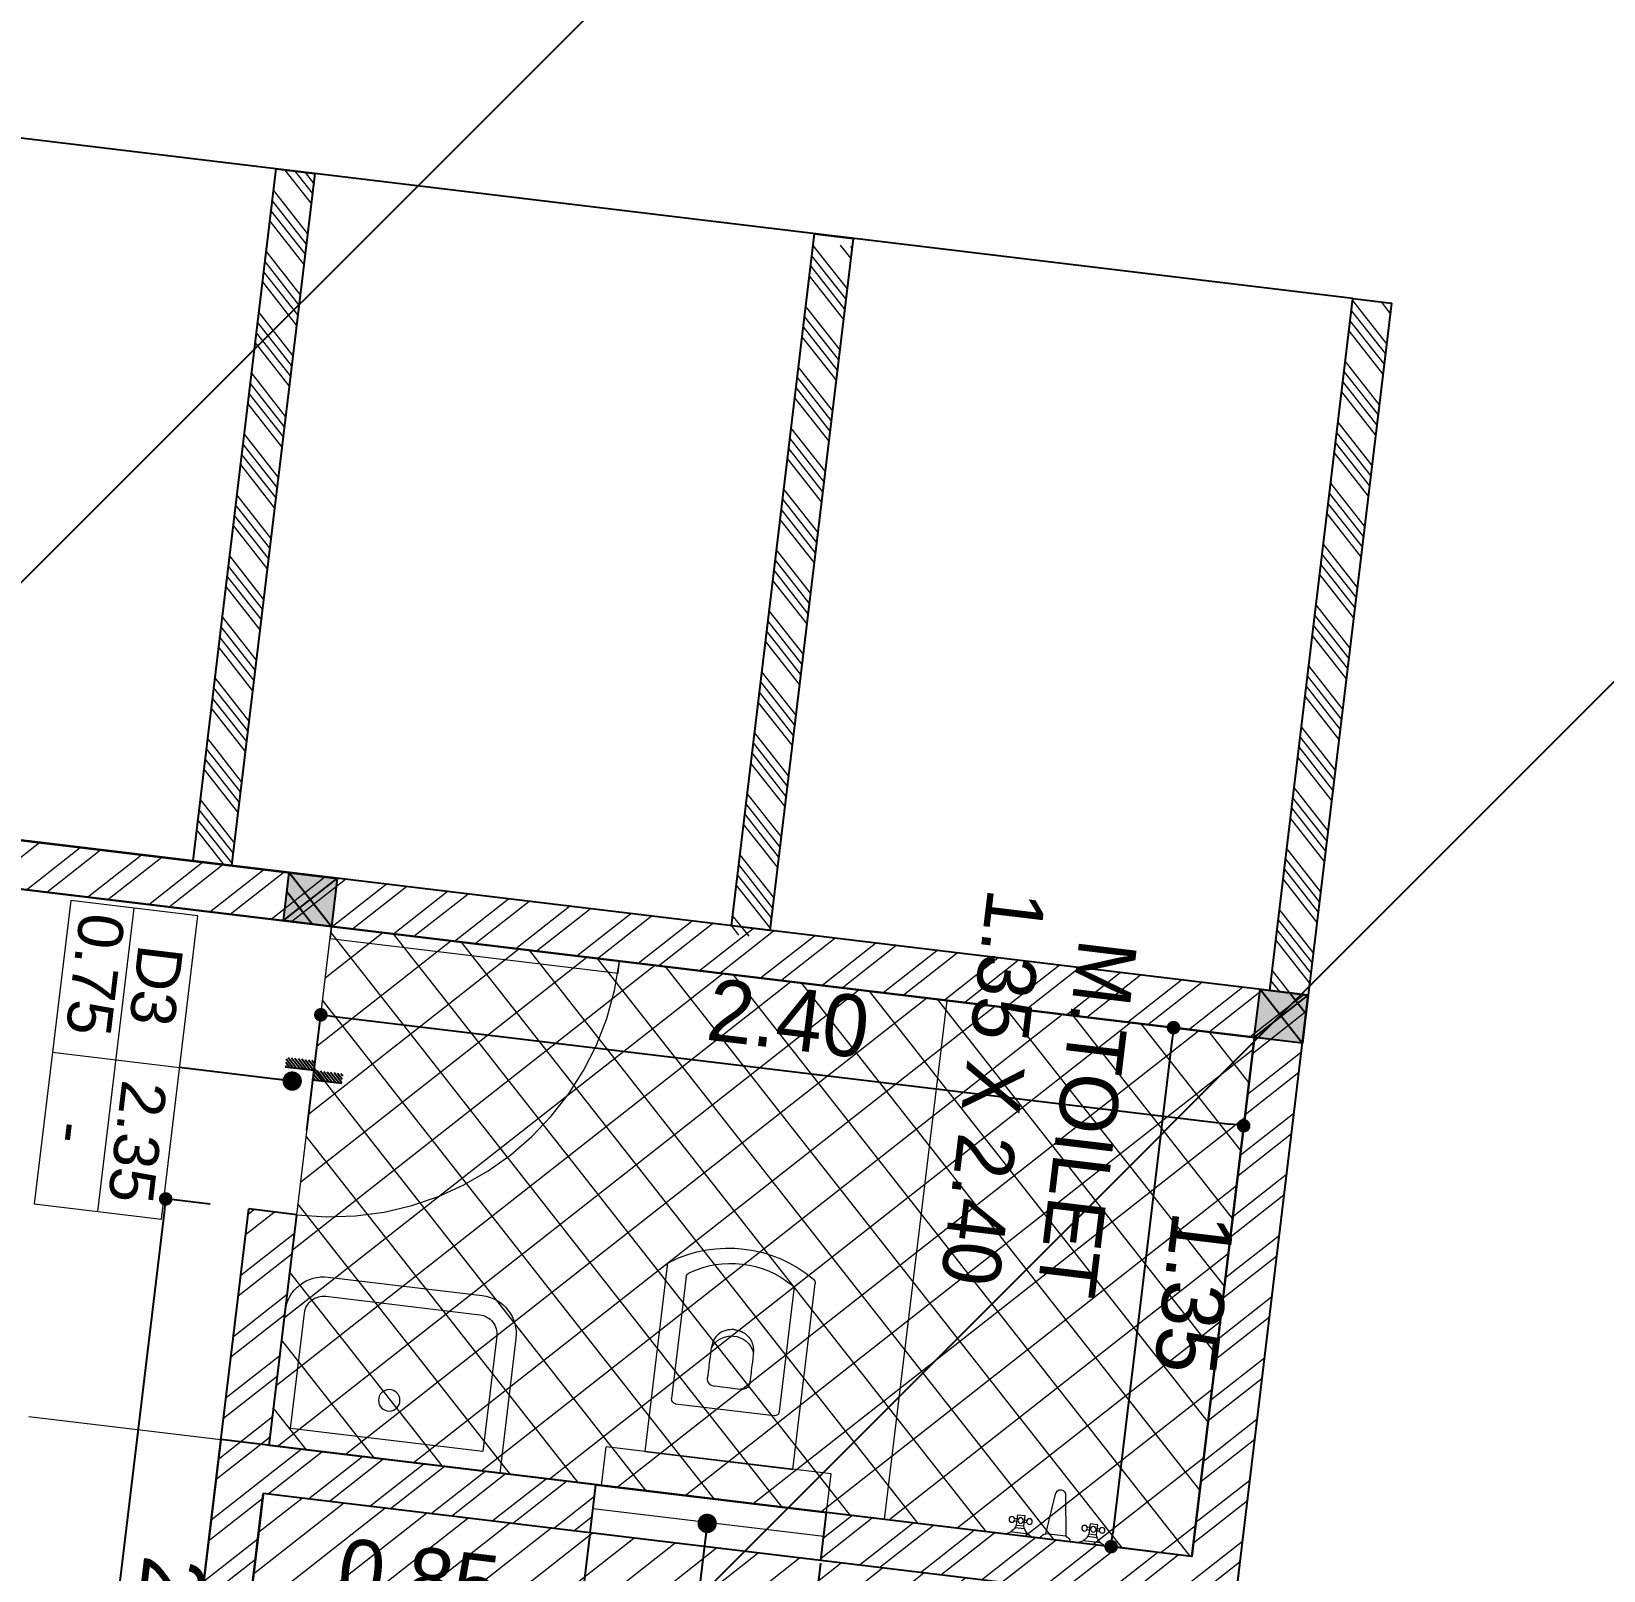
# Model space of a CAD drawing. Header units: metres. Extents: x 494 to 1845, y -666 to 1061.
# Drawn here: x 1753.8359 to 1753.9846, y 285.4141 to 285.5597 of the extents above; entities that cross this region are included whole.
import ezdxf
from ezdxf.enums import TextEntityAlignment as Align

# ---------------------------------------------------------------- set-up
doc = ezdxf.new("R2010")
doc.units = ezdxf.units.M
doc.header["$MEASUREMENT"] = 0
doc.linetypes.add('1', pattern=[0])
doc.linetypes.add('ACAD_ISO02W100', pattern=[15, 12, -3])
doc.layers.get('Defpoints').update_dxf_attribs({"color": 12})
for name, color, linetype in [('A-AREA', 1, 'Continuous'), ('COLUMN', 1, 'Continuous'), ('TILE DROP', 180, '1'), ('VDA-TEXT', 250, '1'), ('VDA-WALL BELOW', 8, 'Continuous'), ('VDA_WALL BELOW', 8, '1')]:
    doc.layers.add(name, color=color, linetype=linetype)
for name, color, linetype, lineweight in [('A-Wall Hatch', 8, 'Continuous', 9), ('DIMENSION', 8, 'Continuous', 5), ('VDA-DOOR', 23, 'Continuous', 5), ('VDA-DW TAGS', 4, 'Continuous', 9), ('VDA-FURNITURE', 8, 'Continuous', 13), ('VDA-HATCH', 8, 'Continuous', 9), ('VDA-PLUMBING', 8, 'Continuous', 13), ('VDA-WALL', 250, 'Continuous', 25), ('VDA-WINDOW', 5, 'Continuous', 9)]:
    doc.layers.add(name, color=color, linetype=linetype, lineweight=lineweight)
doc.styles.add('arial', font='arial.ttf', dxfattribs={"height": 0.3})
doc.styles.add('RS', font='GOTHIC.TTF')
doc.dimstyles.new('SMALL-1', dxfattribs={"dimtxt": 0.16, "dimasz": 0.035, "dimexe": 0, "dimexo": 0.1, "dimgap": 0.05, "dimtad": 1, "dimzin": 0, "dimdsep": 46, "dimtxsty": 'RS', "dimblk": 'DOT', "dimcen": 2.5, "dimclrd": 256, "dimclre": 256, "dimclrt": 5, "dimadec": 0, "dimazin": 0, "dimtfac": 1, "dimtdec": 3, "dimtofl": 0, "dimtmove": 0, "dimatfit": 3, "dimfxl": 0, "dimtolj": 1, "dimtzin": 0, "dimarcsym": 0})
pattern_1 = [(45, (1152.758408798573, 282.9493043231583), (-0.1104854345604985, 0.1104854345604985), [])]
pattern_2 = [(135.0000000000001, (-4.440892098500626e-16, 0.375), (-0.004419417382415919, -0.004419417382415927), [])]

# ---------------------------------------------------------------- blocks, each defined once
blk = doc.blocks.new('6555kkm')
at = {"lineweight": 30}
h = blk.add_hatch(color=5, dxfattribs=at)
h.dxf.hatch_style = 1
h.paths.add_polyline_path([(1152.883408798573, 282.9493043231583), (1152.758408798573, 282.9493043231583), (1152.758408798573, 283.0743043231584), (1152.883408798573, 283.0743043231584)])
h = blk.add_hatch()
h.set_pattern_fill('ANSI31', color=5, scale=1.250000000001137)
h.set_pattern_definition(pattern_1)
h.paths.add_polyline_path([(1152.758408798573, 283.0743043231584), (1152.883408798573, 283.0743043231584), (1152.883408798573, 282.9493043231583), (1152.758408798573, 282.9493043231583)])
h = blk.add_hatch()
h.set_pattern_fill('ANSI31', color=5, scale=1.250000000001137)
h.set_pattern_definition(pattern_1)
h.paths.add_polyline_path([(1152.758408798573, 283.0743043231584), (1152.883408798573, 283.0743043231584), (1152.883408798573, 282.9493043231583), (1152.758408798573, 282.9493043231583)])
at = {"layer": 'COLUMN', "color": 5, "lineweight": 25}
for p, q in [((1152.758408798573, 282.9493043231583), (1152.883408798573, 283.0743043231584)), ((1152.883408798573, 282.9493043231583), (1152.758408798573, 283.0743043231584))]:
    blk.add_line(p, q, dxfattribs=at)
blk.add_lwpolyline([(1152.758408798573, 283.0743043231584), (1152.883408798573, 283.0743043231584), (1152.883408798573, 282.9493043231583), (1152.758408798573, 282.9493043231583)], close=True, dxfattribs=at)
blk = doc.blocks.new('zw$417C')
at = {"layer": 'COLUMN', "color": 8, "lineweight": 30}
for p in [(-1112.371035600619, -272.9867412111062), (-1112.371035917435, -275.5117375450553, -9.3148006903752e-06)]:
    blk.add_blockref('6555kkm', p, dxfattribs=at)
blk = doc.blocks.new('zw$FB86')
at = {"layer": 'VDA-FURNITURE'}
for points in [[(0, 0.4500000000007276), (0, 0.1000000000003638, 0.4142135623890781), (0.09999999999854481, 0), (0.5, 0, 0.4142135623784227), (0.5999999999985448, 0.1000000000003638), (0.5999999999985448, 0.4500000000007276)], [(0.05000000000291038, 0.4000000000014552), (0.05000000000291038, 0.09999999999672582, 0.4142135623730954), (0.09999999999854481, 0.0499999999992724), (0.5, 0.0499999999992724, 0.4142135623730952), (0.5499999999956344, 0.09999999999854481), (0.5499999999956344, 0.4000000000014552)]]:
    blk.add_lwpolyline(points, format="xyb", close=True, dxfattribs=at)
blk.add_circle((0.2941563244385179, 0.2973085056728451), 0.02777948606671998, dxfattribs=at)
blk = doc.blocks.new('zw$1B49')
at = {"layer": 'VDA-FURNITURE'}
for p, q in [((0.1172834102981142, 0.1172833973541856), (0.1042519220136455, 0.01303148863371462)), ((0.1563778760828427, 0.01303148863371462), (0.1433463877983741, 0.1172833973541856)), ((0.02606299044418847, 0.04235233785584569), (0.01954724630195415, 0.04235233785584569)), ((0.02606299044418847, 0.02606297715101391), (0.02606299044418847, 0.05212595430202782)), ((0.02606299044418847, 0.05212595430202782), (0.04561022380221402, 0.05212595430202782)), ((0.04561022380221402, 0.05212595430202782), (0.04561022380221402, 0.02606297715101391)), ((0.04561022380221402, 0.04235233785584569), (0.05212596794444835, 0.04235233785584569)), ((0.2150195752255968, 0.04235233808867633), (0.2085038310833625, 0.04235233808867633)), ((0.2150195752255968, 0.02606297726742923), (0.2150195752255968, 0.05212595453485847)), ((0.2150195752255968, 0.05212595453485847), (0.2345668076522998, 0.05212595453485847)), ((0.2345668076522998, 0.05212595453485847), (0.2345668076522998, 0.02606297738384455)), ((0.2345668076522998, 0.04235233808867633), (0.2410825517945341, 0.04235233808867633)), ((1.294392859563231e-08, 0), (0.07167320037115132, 0)), ((0.01280579613376176, 0.006515744258649647), (0.05888253347802674, 0.006515744258649647)), ((0.02606299044418847, 0.03583659359719604), (0.01954724630195415, 0.03583659359719604)), ((0.04836716493446147, 0.01954723289236426), (0.0235124676473788, 0.01954723289236426)), ((0.04561022380221402, 0.02606297715101391), (0.02606299044418847, 0.02606297715101391)), ((0.04561022380221402, 0.03583659359719604), (0.05212596794444835, 0.03583659359719604)), ((0.09122043372917688, 0), (0.1694093652986339, 1.164153218269348e-10)), ((0.1042519220136455, 0.01303148863371462), (0.1563778760828427, 0.01303148863371462)), ((0.1889565977253369, 1.164153218269348e-10), (0.2606297851525596, 2.328306436538696e-10)), ((0.2017623809151701, 0.006515744375064969), (0.2478391182594351, 0.006515744491480291)), ((0.2150195752255968, 0.03583659371361136), (0.2085038310833625, 0.03583659371361136)), ((0.2373237497158698, 0.01954723300877959), (0.2124690524287871, 0.01954723300877959)), ((0.2345668076522998, 0.02606297738384455), (0.2150195752255968, 0.02606297726742923)), ((0.2345668076522998, 0.03583659371361136), (0.2410825517945341, 0.03583659383002669))]:
    blk.add_line(p, q, dxfattribs=at)
for centre in [(0.01303150215971982, 0.03909446578472853), (0.03583660712320125, 0.03909446578472853), (0.05864171208668267, 0.03909446578472853), (0.2019880860098056, 0.03909446590114385), (0.224793190973287, 0.03909446590114385), (0.247598296868091, 0.03909446590114385)]:
    blk.add_circle(centre, 0.007284823654302127, dxfattribs=at)
for centre, radius, start, end in [((0.1303148995139054, 0.1172833973541856), 0.01303148858496634, 4.478646660041038e-08, 180.0000000447864), ((-0.009773602803761605, 0.03583659359719604), 0.03714545025915428, 285.2550999864717, 344.7449000233484), ((0.0814468170501641, 0.03583659359719604), 0.03714545025915428, 195.2551200547921, 254.7448800075654), ((0.1095638171755127, -0.005311634740792215), 0.01909713047432021, 106.1502000087727, 163.8498000219344), ((0.1510657201506547, -0.005311634624376893), 0.01909713047432021, 16.15020006410362, 73.84980008505138), ((0.1791829810463241, 0.03583659371361136), 0.03714545025915428, 285.2550999864717, 344.7449000233484), ((0.2704034018315724, 0.03583659383002669), 0.03714545025915428, 195.2551200547921, 254.7448800075654)]:
    blk.add_arc(centre, radius, start, end, dxfattribs=at)
blk = doc.blocks.new('zw$2702')
at = {"layer": 'VDA-FURNITURE'}
for p, q in [((0.5499802494960022, 0), (0.5499802476333571, 0.584986173780635)), ((0.6499802481921506, 0.5849861740134656), (0.5499802476333571, 0.584986173780635)), ((0.6499802491234732, 2.328306436538696e-10), (0.6499802481921506, 0.5849861740134656)), ((0.06626789482106688, 0.4849861727561802), (0.5499802476333571, 0.4849861738039181)), ((0.5499802476333571, 0.4849861738039181), (0.5499802485646796, 0.09999999997671694)), ((0.08852634602953913, 0.4324880581116304), (0.4059854198785615, 0.4324880588101223)), ((0.4179849887805176, 0.4204884897917509), (0.4179849887805176, 0.1644976834068075)), ((0.2196195882352185, 0.3244178210152313), (0.2234204721244168, 0.3293784004636109)), ((0.2234204721244168, 0.3293784004636109), (0.2280877952071023, 0.3340172126190737)), ((0.2280877952071023, 0.3340172126190737), (0.2337104606049252, 0.338173373718746)), ((0.2337104606049252, 0.338173373718746), (0.2403773705082131, 0.3416860003490001)), ((0.2403773705082131, 0.3416860003490001), (0.248177426175971, 0.3443942085141316)), ((0.248177426175971, 0.3443942085141316), (0.2571995307298494, 0.3461371148005128)), ((0.2571995307298494, 0.3461371148005128), (0.2675325863601756, 0.3467538355616853)), ((0.2675325863601756, 0.3467538355616853), (0.2780191826241207, 0.3467557415133342)), ((0.2780191826241207, 0.3467557415133342), (0.2874714464487624, 0.3467611278174445)), ((0.2874714464487624, 0.3467611278174445), (0.2959387444498134, 0.3467694973805919)), ((0.2959387444498134, 0.3467694973805919), (0.3034704441743088, 0.3467803528765216)), ((0.3034704441743088, 0.3467803528765216), (0.3101159131692839, 0.3467931972118095)), ((0.3101159131692839, 0.3467931972118095), (0.3159245171191287, 0.3468075330602005)), ((0.3159245171191287, 0.3468075330602005), (0.3209456235708785, 0.3468228633282706)), ((0.3209456235708785, 0.3468228633282706), (0.3252286000715685, 0.3468386908061802)), ((0.3252286000715685, 0.3468386908061802), (0.3288228123055887, 0.3468545182840899)), ((0.3288228123055887, 0.3468545182840899), (0.3317776278199744, 0.34686984855216)), ((0.3317776278199744, 0.34686984855216), (0.3341424141617608, 0.3468841845169663)), ((0.3341424141617608, 0.3468841845169663), (0.3359665379466605, 0.3468970287358388)), ((0.3359665379466605, 0.3468970287358388), (0.3381902633773279, 0.346916253794916)), ((0.3381902633773279, 0.346916253794916), (0.3388437426256132, 0.3469235459342599)), ((0.3388437426256132, 0.3469235459342599), (0.3397653868960333, 0.3470724488142878)), ((0.3397653868960333, 0.3470724488142878), (0.3421951776908827, 0.3472432924900204)), ((0.3421951776908827, 0.3472432924900204), (0.3456303991915775, 0.3470222798641771)), ((0.3456303991915775, 0.3470222798641771), (0.3495683355795336, 0.3459956140723079)), ((0.3495683355795336, 0.3459956140723079), (0.3535062728988123, 0.3437494980171323)), ((0.3535062728988123, 0.3437494980171323), (0.3569414934681845, 0.3398701344849542)), ((0.3569414934681845, 0.3398701344849542), (0.3583134880827856, 0.337188673322089)), ((0.3583134880827856, 0.337188673322089), (0.3593712842630339, 0.3339437264949083)), ((0.3593712842630339, 0.3339437264949083), (0.3600520447434974, 0.3300835692789406)), ((0.3600520447434974, 0.3300835692789406), (0.3602929294647765, 0.3255564770661294)), ((0.3602929294647765, 0.3262134199030697), (0.3602929294647765, 0.2587727529462427)), ((0.2097325569557142, 0.2918388803955168), (0.2097360829429817, 0.2924556011566892)), ((0.2097325569557142, 0.2916363230906427), (0.2097360829429817, 0.2910196023294702)), ((0.2097360829429817, 0.2924556011566892), (0.2098059284107876, 0.2941985074430704)), ((0.2097360829429817, 0.2910196023294702), (0.2098059284107876, 0.289276696043089)), ((0.2098059284107876, 0.2941985074430704), (0.2100309964807821, 0.2969067156082019)), ((0.2098059284107876, 0.289276696043089), (0.2100309964807821, 0.2865684878779575)), ((0.2100309964807821, 0.2969067156082019), (0.2105001874806476, 0.3004193421220407)), ((0.2100309964807821, 0.2865684878779575), (0.2105001884119702, 0.2830558613641188)), ((0.2105001874806476, 0.3004193421220407), (0.2113024063946796, 0.3045755033381283)), ((0.2113024063946796, 0.3045755033381283), (0.2125265535505605, 0.3092143153771758)), ((0.2125265535505605, 0.3092143153771758), (0.214261531138618, 0.3141748948255554)), ((0.214261531138618, 0.3141748948255554), (0.2165962422805023, 0.3192963579203933)), ((0.2165962422805023, 0.3192963579203933), (0.2196195882352185, 0.3244178210152313)), ((0.2105001884119702, 0.2830558613641188), (0.2113024063946796, 0.2788997001480311)), ((0.2113024063946796, 0.2788997001480311), (0.2125265535505605, 0.2742608881089836)), ((0.2125265535505605, 0.2742608881089836), (0.214261531138618, 0.2693003086606041)), ((0.214261531138618, 0.2693003086606041), (0.2165962422805023, 0.2641788455657661)), ((0.2165962422805023, 0.2641788455657661), (0.2196195882352185, 0.2590573824709281)), ((0.2196195882352185, 0.2590573824709281), (0.2234204721244168, 0.2540968030225486)), ((0.2234204721244168, 0.2540968030225486), (0.2280877952071023, 0.2494579909835011)), ((0.2280877952071023, 0.2494579909835011), (0.2337104615362477, 0.2453018297674134)), ((0.2337104615362477, 0.2453018297674134), (0.2403773705082131, 0.24178920336999)), ((0.3537337652014685, 0.2415397411677986), (0.357100939618249, 0.2454759883694351)), ((0.357100939618249, 0.2454759883694351), (0.358435750247736, 0.2480648637283593)), ((0.358435750247736, 0.2480648637283593), (0.3594544718580437, 0.2511184909380972)), ((0.3594544718580437, 0.2511184909380972), (0.3600944245772553, 0.2546750580659136)), ((0.3600944245772553, 0.2546750580659136), (0.3602929294647765, 0.2587727529462427)), ((0.2403773705082131, 0.24178920336999), (0.2481774271072936, 0.2390809950884432)), ((0.2481774271072936, 0.2390809950884432), (0.2571995316611719, 0.237338088802062)), ((0.2571995316611719, 0.237338088802062), (0.2675325863601756, 0.2367213681573048)), ((0.2675325863601756, 0.2367213681573048), (0.2780236706676078, 0.2367217985447496)), ((0.2780236706676078, 0.2367217985447496), (0.2874886181743932, 0.2367230148520321)), ((0.2874886181743932, 0.2367230148520321), (0.2959756257550907, 0.2367249047383666)), ((0.2959756257550907, 0.2367249047383666), (0.3035328884216142, 0.236727355979383)), ((0.3035328884216142, 0.236727355979383), (0.3102086030485225, 0.236730256350711)), ((0.3102086030485225, 0.236730256350711), (0.3160509665103746, 0.236733493511565)), ((0.3160509665103746, 0.236733493511565), (0.3211081728877616, 0.2367369552375749)), ((0.3211081728877616, 0.2367369552375749), (0.3254284199865651, 0.236740529187955)), ((0.3254284199865651, 0.236740529187955), (0.3290599037500215, 0.236744103138335)), ((0.3290599037500215, 0.236744103138335), (0.332050820121367, 0.2367475647479296)), ((0.332050820121367, 0.2367475647479296), (0.334449365043838, 0.2367508019087836)), ((0.334449365043838, 0.2367508019087836), (0.336303734460671, 0.2367537022801116)), ((0.336303734460671, 0.2367537022801116), (0.338572732413013, 0.2367580434074625)), ((0.338572732413013, 0.2367580434074625), (0.3392433824556065, 0.2367596899857745)), ((0.3392433824556065, 0.2367596899857745), (0.3401572865041089, 0.2367472226032987)), ((0.3401572865041089, 0.2367472226032987), (0.3425647087933612, 0.2369134899927303)), ((0.3498543801324558, 0.2390042450278997), (0.3537337652014685, 0.2415397411677986)), ((0.0885263469608617, 0.1524981135735288), (0.4059854198785615, 0.1524981142720208)), ((0.5499802485646796, 0.09999999997671694), (0.06626789575238945, 0.09999999892897904)), ((0.6499802491234732, 2.328306436538696e-10), (0.5499802494960022, 0))]:
    blk.add_line(p, q, dxfattribs=at)
for centre, radius, start, end in [((0.3392895713986945, 0.2924930856897845), 0.3392895713959484, 146.5314716852323, 213.4685283147677), ((0.06626789482106688, 0.4729866042835056), 0.01199956846898923, 90.00000178148115, 146.5314734667167), ((0.2879243318529916, 0.2924930862718611), 0.2489257321441072, 147.4567942573825, 212.5432060142842), ((0.08852634602953913, 0.4204884890568792), 0.011999569053979, 90.00000010672171, 150.4906703928836), ((0.4059854198785615, 0.4204884897553711), 0.011999569053979, 1.334021322268115e-07, 90.00000010672171), ((0.2850434205101919, 0.2912927382494672), 0.0588110275135647, 109.8583284364351, 247.3191860105703), ((0.3340704313086462, 0.2802833565147012), 0.0441938690793455, 281.0814857867093, 290.9254203467502), ((0.4059854198785615, 0.1644976832540124), 0.011999569053979, 270.0000001067217, 1.334021322268115e-07), ((0.0885263469608617, 0.1644976825555204), 0.011999569053979, 209.5093298833318, 270.0000001067217), ((0.06626789575238945, 0.1119995681438013), 0.01199956927687568, 213.4685292737154, 270.000000958813)]:
    blk.add_arc(centre, radius, start, end, dxfattribs=at)
blk = doc.blocks.new('_Dot')
at = {"color": 0, "linetype": 'ByBlock', "lineweight": -2}
blk.add_line((-0.5, 0), (-1, 0), dxfattribs=at)
at = {"color": 0, "linetype": 'ByBlock', "const_width": 0.5}
blk.add_lwpolyline([(-0.25, 0, 1), (0.25, 0, 1)], format="xyb", close=True, dxfattribs=at)
blk = doc.blocks.new('*D410')
at = {"layer": 'Defpoints', "color": 0, "transparency": 16777216}
for p in [(-1.18496326389868, 0.9441713154031959), (0.1650367361012286, 0.9441713154031959), (0.1650367361012286, 0.7341260758026351)]:
    blk.add_point(p, dxfattribs=at)
at = {"layer": 'DIMENSION', "lineweight": -2, "transparency": 16777216}
for p, q in [((-1.18496326389868, 0.8441713154031959), (-1.18496326389868, 0.7341260758026351)), ((0.1650367361012286, 0.8441713154031959), (0.1650367361012286, 0.7341260758026351)), ((-1.149963263898681, 0.7341260758026351), (0.1300367361012286, 0.7341260758026351))]:
    blk.add_line(p, q, dxfattribs=at)
at = {"layer": 'DIMENSION', "lineweight": -2, "transparency": 16777216, "xscale": 0.035, "yscale": 0.035, "zscale": 0.035, "rotation": 180}
blk.add_blockref('_Dot', (-1.18496326389868, 0.7341260758026351), dxfattribs=at)
at = {"layer": 'DIMENSION', "lineweight": -2, "transparency": 16777216, "xscale": 0.035, "yscale": 0.035, "zscale": 0.035}
blk.add_blockref('_Dot', (0.1650367361012286, 0.7341260758026351), dxfattribs=at)
at = {"layer": 'DIMENSION', "color": 5, "transparency": 16777216, "insert": (-0.5099632638987259, 0.8681505489501538), "char_height": 0.16, "attachment_point": 5, "style": 'RS'}
blk.add_mtext('\\A1;1.35', dxfattribs=at)
blk = doc.blocks.new('*D411')
at = {"layer": 'Defpoints', "color": 0, "transparency": 16777216}
for p in [(-0.9549898919954103, 0.944171315403196), (0.1650367361012286, 0.9441713154031959), (0.1650367361012286, -1.455828684596781)]:
    blk.add_point(p, dxfattribs=at)
at = {"layer": 'DIMENSION', "lineweight": -2, "transparency": 16777216}
for p, q in [((-0.6549898919954102, 0.944171315403196), (-0.9549898919954103, 0.944171315403196)), ((-0.9549898919954105, -1.420828684596781), (-0.9549898919954105, 0.909171315403196)), ((-0.6549898919954105, -1.455828684596781), (-0.9549898919954105, -1.455828684596781))]:
    blk.add_line(p, q, dxfattribs=at)
at = {"layer": 'DIMENSION', "lineweight": -2, "transparency": 16777216, "xscale": 0.035, "yscale": 0.035, "zscale": 0.035}
for p, rotation in [((-0.9549898919954103, 0.944171315403196), 90), ((-0.9549898919954105, -1.455828684596781), 270)]:
    blk.add_blockref('_Dot', p, dxfattribs=dict(at, rotation=rotation))
at = {"layer": 'DIMENSION', "color": 5, "transparency": 16777216, "insert": (-1.089014365142929, -0.2558286845967927), "char_height": 0.16, "attachment_point": 5, "rotation": 90, "style": 'RS'}
blk.add_mtext('\\A1;2.40', dxfattribs=at)
blk = doc.blocks.new('0.75M D')
at = {"layer": 'VDA-DOOR'}
for p, q in [((1526.509995614187, 329.5012788683285), (1526.478352412193, 329.5012788683285)), ((1526.478352412193, 329.5012788683285), (1526.478352412193, 328.7518346103166)), ((1526.509995614187, 328.7518346103166), (1526.509995614187, 329.5012788683285)), ((1526.478352412193, 328.7518346103166), (1526.509995614187, 328.7518346103166))]:
    blk.add_line(p, q, dxfattribs=at)
at = {"layer": 'VDA-DOOR', "linetype": 'ACAD_ISO02W100', "ltscale": 0.01}
blk.add_arc((1526.478352412193, 328.7512786623503), 0.7500002060525184, 0.04247130742754696, 90, dxfattribs=at)
blk = doc.blocks.new('*D424')
at = {"layer": 'Defpoints', "color": 0, "transparency": 16777216}
for p in [(-0.4349632638986805, -1.580828684596781), (1.81503673610132, -1.580828684596781), (1.81503673610132, -1.796731567397103)]:
    blk.add_point(p, dxfattribs=at)
at = {"layer": 'DIMENSION', "lineweight": -2, "transparency": 16777216}
for p, q in [((-0.4349632638986805, -1.680828684596781), (-0.4349632638986805, -1.796731567397103)), ((1.81503673610132, -1.680828684596781), (1.81503673610132, -1.796731567397103)), ((-0.3999632638986804, -1.796731567397103), (1.78003673610132, -1.796731567397103))]:
    blk.add_line(p, q, dxfattribs=at)
at = {"layer": 'DIMENSION', "lineweight": -2, "transparency": 16777216, "xscale": 0.035, "yscale": 0.035, "zscale": 0.035, "rotation": 180}
blk.add_blockref('_Dot', (-0.4349632638986805, -1.796731567397103), dxfattribs=at)
at = {"layer": 'DIMENSION', "lineweight": -2, "transparency": 16777216, "xscale": 0.035, "yscale": 0.035, "zscale": 0.035}
blk.add_blockref('_Dot', (1.81503673610132, -1.796731567397103), dxfattribs=at)
at = {"layer": 'DIMENSION', "color": 5, "transparency": 16777216, "insert": (0.6900367361013195, -1.662707094249584), "char_height": 0.16, "attachment_point": 5, "style": 'RS'}
blk.add_mtext('\\A1;2.25', dxfattribs=at)
blk = doc.blocks.new('*D438')
at = {"layer": 'Defpoints', "color": 0, "transparency": 16777216}
for p in [(0.1650367361012286, -0.6058286845968155), (0.5936036452555982, -0.6058286845968155), (0.1650367361012286, -1.455828684596781)]:
    blk.add_point(p, dxfattribs=at)
at = {"layer": 'DIMENSION', "lineweight": -2, "transparency": 16777216}
for p, q in [((0.2936036452555982, -0.6058286845968155), (0.5936036452555982, -0.6058286845968155)), ((0.5936036452555982, -1.420828684596781), (0.5936036452555982, -0.6408286845968155)), ((0.2936036452555982, -1.455828684596781), (0.5936036452555982, -1.455828684596781))]:
    blk.add_line(p, q, dxfattribs=at)
at = {"layer": 'DIMENSION', "lineweight": -2, "transparency": 16777216, "xscale": 0.035, "yscale": 0.035, "zscale": 0.035}
for p, rotation in [((0.5936036452555982, -0.6058286845968155), 90), ((0.5936036452555982, -1.455828684596781), 270)]:
    blk.add_blockref('_Dot', p, dxfattribs=dict(at, rotation=rotation))
at = {"layer": 'DIMENSION', "color": 5, "transparency": 16777216, "insert": (0.4595791721080795, -1.030828684596798), "char_height": 0.16, "attachment_point": 5, "rotation": 90, "style": 'RS'}
blk.add_mtext('\\A1;0.85', dxfattribs=at)
blk = doc.blocks.new('*D439')
at = {"layer": 'Defpoints', "color": 0, "transparency": 16777216}
for p in [(0.1650367361012286, 0.9441713154031959), (0.5970216058187816, 0.9441713154031959), (0.1650367361012286, -0.005828684596792755)]:
    blk.add_point(p, dxfattribs=at)
at = {"layer": 'DIMENSION', "lineweight": -2, "transparency": 16777216}
for p, q in [((0.2970216058187816, 0.9441713154031959), (0.5970216058187816, 0.9441713154031959)), ((0.5970216058187816, 0.02917131540320722), (0.5970216058187816, 0.9091713154031958)), ((0.2970216058187816, -0.005828684596792763), (0.5970216058187816, -0.005828684596792763))]:
    blk.add_line(p, q, dxfattribs=at)
at = {"layer": 'DIMENSION', "lineweight": -2, "transparency": 16777216, "xscale": 0.035, "yscale": 0.035, "zscale": 0.035}
for p, rotation in [((0.5970216058187816, 0.9441713154031959), 90), ((0.5970216058187816, -0.005828684596792781), 270)]:
    blk.add_blockref('_Dot', p, dxfattribs=dict(at, rotation=rotation))
at = {"layer": 'DIMENSION', "color": 5, "transparency": 16777216, "insert": (0.4629971326712629, 0.4691713154032016), "char_height": 0.16, "attachment_point": 5, "rotation": 90, "style": 'RS'}
blk.add_mtext('\\A1;0.95', dxfattribs=at)
blk = doc.blocks.new('D3 F')
at = {"layer": 'VDA-DW TAGS'}
for p, q in [((1526.935698725297, 319.900243490464), (1526.935698725297, 320.2311180801943)), ((1527.330438929049, 320.0656807853292), (1526.540698725297, 320.0656807853292))]:
    blk.add_line(p, q, dxfattribs=at)
blk.add_lwpolyline([(1527.330438929049, 320.2311180801943), (1526.540698725297, 320.2311180801943), (1526.540698725297, 319.900243490464), (1527.330438929049, 319.900243490464)], close=True, dxfattribs=at)
at = {"layer": 'VDA-DW TAGS', "char_height": 0.1159809851405905, "attachment_point": 8, "style": 'arial'}
for s, insert, width in [('D3', (1526.732992233722, 320.0863422047213), 0.2822932409837917), ('2.35', (1527.139815118083, 320.0863422047213), 0.2822932409837917), ('0.75', (1526.723475923491, 319.9265632193317), 0.275840167237977), ('-', (1527.135912967001, 319.9209049098562), 0.3661736348513708)]:
    blk.add_mtext(s, dxfattribs=dict(at, insert=insert, width=width))
blk = doc.blocks.new('TT-level diff-flat-14')
at = {"layer": 'TILE DROP'}
h = blk.add_hatch(dxfattribs=at)
h.set_pattern_fill('ANSI31', color=256, scale=0.05, angle=90.00000000000006, style=0)
h.set_pattern_definition(pattern_2)
h.paths.add_polyline_path([(-0.07499999999998863, 0.02500000000000568), (-0.07499999999998863, 0), (0, 0), (0, 0.02500000000000568)])
h = blk.add_hatch(dxfattribs=at)
h.set_pattern_fill('ANSI31', color=256, scale=0.05, angle=90.00000000000006, style=0)
h.set_pattern_definition(pattern_2)
h.paths.add_polyline_path([(0, 0), (0, -0.02500000000000568), (0.07499999999998863, -0.02500000000000568), (0.07499999999998863, 0)])
for points in [[(0, 0), (-0.07499999999998863, 0)], [(0.07499999999998863, -0.02500000000000568), (0, -0.02500000000000568), (0, 0), (-0.07499999999998863, 0)]]:
    blk.add_lwpolyline(points, dxfattribs=at)
blk = doc.blocks.new('AFDADSFADSF')
at = {"layer": 'A-Wall Hatch', "ltscale": 0.1}
h = blk.add_hatch(dxfattribs=at)
h.set_pattern_fill('ANSI32', color=256, scale=0.3, angle=270)
h.set_pattern_definition([(315, (5.06503673610132, -8.955828684596781), (0.07954951288348662, 0.07954951288348659), []), (315, (5.06503673610132, -9.008861693096776), (0.07954951288348662, 0.07954951288348659), [])])
h.paths.add_polyline_path([(3.290036736101229, 0.6441713154032414), (3.415036736101229, 0.6441713154032414), (3.415036736101229, 1.544171315403275), (6.765036736101365, 1.544171315403275), (6.765036736101365, -1.880828684596736), (5.515036736101365, -1.880828684596736), (5.515036736101365, -2.005828684596736), (7.240036736101274, -2.005828684596736), (7.240036736101274, -1.880828684596736), (6.890036736101365, -1.880828684596736), (6.890036736101365, -0.5308286845967132), (7.240036736101274, -0.5308286845967132), (7.240036736101274, -0.4058286845967132), (6.890036736101365, -0.4058286845967132), (6.890036736101365, 1.669171315403275), (3.290036736101229, 1.669171315403275)])
h.paths.add_polyline_path([(-1.30996326389868, -6.805828684596747), (-1.18496326389868, -6.805828684596747), (-1.184963263898683, 0.9441713154031959), (0.1650367361012286, 0.9441713154031959), (0.1650367361012286, -0.005828684596792755), (0.2900367361012286, -0.005828684596792755), (0.2900367361012286, 1.069171315403196), (-1.30996326389868, 1.069171315403196)])
h.paths.add_polyline_path([(-0.4349632638986805, -1.580828684596781), (1.81503673610132, -1.580828684596781), (1.81503673610132, -4.455828684596781), (1.94003673610132, -4.455828684596781), (1.94003673610132, -1.580828684596781), (2.31503673610132, -1.580828684596781), (2.31503673610132, -1.455828684596781), (0.2900367361012286, -1.455828684596781), (0.2900367361012286, -0.6058286845968155), (0.1650367361012286, -0.6058286845968155), (0.1650367361012286, -1.455828684596781), (-0.4349632638986805, -1.455828684596781)])
h.paths.add_polyline_path([(2.84003673610141, -5.480828684596759), (4.94003673610132, -5.480828684596759), (4.94003673610132, -8.955828684596781), (5.06503673610132, -8.955828684596781), (5.06503673610132, -5.355828684596759), (2.84003673610141, -5.355828684596759)])
h.paths.add_polyline_path([(7.365036736101274, -5.480828684596759), (7.365036736101274, -7.40582868459677), (7.490036736101274, -7.40582868459677), (7.490036736101274, -5.480828684596759), (8.365036736101274, -5.480828684596759), (8.365036736101274, -0.4058286845967132), (8.240036736101274, -0.4058286845967132), (8.240036736101274, -5.355828684596759), (7.365036736101274, -5.355828684596759)])
h.paths.add_polyline_path([(2.915036736101229, -1.580689237993226), (2.915036736101229, -1.455828684596781), (3.290036736101229, -1.455828684596781), (3.290036736101229, -0.5558286845968041), (3.415036736101229, -0.5558286845968041), (3.415036736101229, -1.455828684596781), (4.31503673610132, -1.455828684596781), (4.31503673610132, -2.005828684596793), (4.19003673610132, -2.005828684596793), (4.19003673610132, -1.580828684596781), (3.415036736101229, -1.580828684596781), (3.415036736101229, -4.455828684596781), (3.290036736101229, -4.455828684596781), (3.290036736101229, -3.65582868459677), (2.69003673610132, -3.65582868459677), (2.69003673610132, -3.53082868459677), (3.290036736101229, -3.53082868459677), (3.290036736101229, -1.580828684596781), (2.920939464753019, -1.580828684596781), (2.920939464753019, -1.580689237993226)])
h.paths.add_polyline_path([(1.215036736101319, -5.480828684596759), (1.81503673610132, -5.480828684596759), (1.81503673610132, -8.955828684596781), (1.94003673610132, -8.955828684596781), (1.94003673610132, -5.355828684596759), (1.215036736101319, -5.355828684596759)])
h.paths.add_polyline_path([(-1.18496326389868, -5.480828684596759), (-1.18496326389868, -5.355828684596759), (-0.5849632638986805, -5.355828684596759), (-0.5849632638986805, -5.480828684596759)])
h.paths.add_polyline_path([(6.865036736101274, -5.480828684596759), (6.865036736101274, -5.355828684596759), (7.365036736101274, -5.355828684596759), (7.365036736101274, -5.480828684596759)])
at = {"layer": 'VDA-HATCH'}
h = blk.add_hatch(dxfattribs=at)
h.set_pattern_fill('ANSI37', color=43)
h.set_pattern_definition([(45, (-42544.27575236411, 14916.82376879091), (-0.08838834764831846, 0.08838834764831846), []), (135, (-42544.27575236411, 14916.82376879091), (-0.08838834764831845, -0.08838834764831843), [])])
h.paths.add_polyline_path([(0.1650367361012286, -1.455828684596781), (-1.18496326389868, -1.455828684596781), (-1.18496326389868, 0.9441713154031959), (0.1650367361012286, 0.9441713154031959)])
h.paths.add_polyline_path([(3.290036736101229, -3.53082868459677), (1.94003673610132, -3.53082868459677), (1.94003673610132, -1.580828684596781), (3.290036736101229, -1.580828684596781)])
blk.add_lwpolyline([(-1.18496326389868, -5.355892395611529), (-1.30996326389868, -5.355892395611529), (-1.30996326389868, -1.455828684596838), (-1.18496326389868, -1.455828684596838)], close=True)
at = {"layer": 'A-AREA'}
blk.add_lwpolyline([(-1.18496326389868, 0.9441713154031959), (0.1650367361012286, 0.9441713154031959), (0.1650362508371472, -1.580842047889746), (3.415036736101229, -1.580842047889746), (3.415036736101229, 1.544171315403275), (6.765036736101365, 1.544171315403275), (6.765036736101365, -0.5308286845967132), (7.240036736101274, -0.5308286845967132), (7.240036736101274, -0.4058286845967132), (8.240036736101274, -0.4058286845967132), (8.240036736101274, -5.355828684596759), (7.365036736101274, -5.355828684596759), (7.365036736101274, -7.28082868459677), (4.94003673610132, -7.28082868459677), (4.940036743503015, -8.830957452219366), (1.94003673610132, -8.830828684596781), (1.94003673610132, -6.680828684596747), (-1.18496326389868, -6.680828684596747), (-1.18496326389868, 0.9441713154031959)], dxfattribs=at)
at = {"layer": 'VDA-DOOR'}
blk.add_line((-0.4349632638986805, -1.455828684596781), (-1.18496326389868, -1.455828684596781), dxfattribs=at)
at = {"layer": 'VDA-FURNITURE'}
for p, q in [((-1.18496326389868, 0.1441713154031845), (0.1650367361012286, 0.1441713154031845)), ((0.1650362525761011, -2.080828693480726), (0.1650362508371472, -1.580842047889746))]:
    blk.add_line(p, q, dxfattribs=at)
at = {"layer": 'VDA-WALL'}
for p, q in [((-1.30996326389868, 1.069171315403196), (-1.30996326389868, -6.805828684596747)), ((0.2900367361012286, 1.069171315403196), (-1.30996326389868, 1.069171315403196)), ((0.2900367361012286, 1.069171315403196), (0.2900367361012286, -0.005828684596792755)), ((-1.18496326389868, 0.9441713154031959), (-1.18496326389868, -5.355828684596759)), ((0.1650367361012286, 0.9441713154031959), (-1.18496326389868, 0.9441713154031959)), ((0.1650367361012286, 0.9441713154031959), (0.1650367361012286, -0.005828684596792755)), ((0.2900367361012286, -0.005828684596792755), (0.1650367361012286, -0.005828684596792755)), ((0.1650367361012286, -0.6058286845968155), (0.1650367361012286, -1.455828684596781)), ((0.2900367361012286, -0.6058286845968155), (0.1650367361012286, -0.6058286845968155)), ((0.2900367361012286, -0.6058286845968155), (0.2900367361012286, -1.455828684596781)), ((0.1650367361012286, -1.455828684596781), (-0.4349632638986805, -1.455828684596781)), ((-0.4349632638986805, -1.455828684596781), (-0.4349632638986805, -1.580828684596781)), ((2.31503673610132, -1.455828684596781), (0.2900367361012286, -1.455828684596781)), ((1.81503673610132, -1.580828684596781), (-0.4349632638986805, -1.580828684596781))]:
    blk.add_line(p, q, dxfattribs=at)
at = {"layer": 'VDA-WALL BELOW'}
for p, q in [((0.1650367361012286, -0.6058286845968155), (0.1650367361012286, -0.005828684596792755)), ((0.2898972894975032, -0.005828684596792755), (0.2898972894975032, -0.6058286845968155))]:
    blk.add_line(p, q, dxfattribs=at)
at = {"layer": 'VDA-WINDOW'}
blk.add_line((0.2273972894975032, -0.005828684596906442), (0.2273972894975032, -0.6058286845968155), dxfattribs=at)
at = {"rotation": 90}
blk.add_blockref('TT-level diff-flat-14', (-0.8099632638986805, -1.455828684596781), dxfattribs=at)
at = {"layer": 'VDA-HATCH'}
for name, p in [('0.75M D', (-1527.663315676091, -330.2076632949134)), ('D3 F', (-1527.711975002304, -322.032622589167))]:
    blk.add_blockref(name, p, dxfattribs=at)
at = {"layer": 'VDA-PLUMBING', "xscale": -1}
for name, p, rotation in [('zw$1B49', (0.1650367351437581, 0.7189645077734781), 90.00000027372565), ('zw$2702', (-0.4849435130222446, -0.005828687466987503), 180.0000002735317), ('zw$FB86', (-0.284963263899499, -1.455828686746599), 270.0000002737259)]:
    blk.add_blockref(name, p, dxfattribs=dict(at, rotation=rotation))
at = {"layer": 'VDA-TEXT', "insert": (-0.4623206670025866, 0.2133039562010026), "char_height": 0.15, "width": 1.314504061156185e-11, "attachment_point": 9, "style": 'arial'}
blk.add_mtext('\\pi0.58006;{\\fCentury Gothic|b0|i0|c0|p34;M.TOILET  }\\P\\pi0.47855;{\\fCentury Gothic|b0|i0|c0|p34;1.35 X 2.40}', dxfattribs=at)
at = {"layer": 'DIMENSION', "color": 5}
dim = blk.add_linear_dim(base=(0.1650367361012286, 0.7341260758026351), p1=(-1.18496326389868, 0.9441713154031959), p2=(0.1650367361012286, 0.9441713154031959), dimstyle='SMALL-1', dxfattribs=at)
dim.commit()
dim.dimension.update_dxf_attribs({"geometry": '*D410', "text_midpoint": (-0.5099632638987259, 0.7341260758026351), "dimtype": 160})
dim = blk.add_linear_dim(base=(-0.9549898919954103, 0.944171315403196), p1=(0.1650367361012286, -1.455828684596781), p2=(0.1650367361012286, 0.9441713154031959), angle=90, dimstyle='SMALL-1', dxfattribs=at)
dim.commit()
dim.dimension.update_dxf_attribs({"geometry": '*D411', "text_midpoint": (-1.089014365142929, -0.2558286845967927)})
at = {"layer": 'DIMENSION'}
for base, p1, p2, picture, middle in [((0.5970216058187816, 0.9441713154031959), (0.1650367361012286, -0.005828684596792755), (0.1650367361012286, 0.9441713154031959), '*D439', (0.4629971326712629, 0.4691713154032016)), ((0.5936036452555982, -0.6058286845968155), (0.1650367361012286, -1.455828684596781), (0.1650367361012286, -0.6058286845968155), '*D438', (0.4595791721080795, -1.030828684596798))]:
    dim = blk.add_linear_dim(base=base, p1=p1, p2=p2, angle=90, dimstyle='SMALL-1', dxfattribs=at)
    dim.commit()
    dim.dimension.update_dxf_attribs({"geometry": picture, "text_midpoint": middle})
dim = blk.add_linear_dim(base=(1.81503673610132, -1.796731567397103), p1=(-0.4349632638986805, -1.580828684596781), p2=(1.81503673610132, -1.580828684596781), dimstyle='SMALL-1', dxfattribs=at)
dim.commit()
dim.dimension.update_dxf_attribs({"geometry": '*D424', "text_midpoint": (0.6900367361013195, -1.796731567397103), "dimtype": 160})
for points in [[(0.2300314232977598, -0.3085718583047878), (0.5160411141525856, -0.3085718583047878)], [(-0.7762034161137308, -1.508813627446614), (-0.7762762770078098, -1.801504508972755)]]:
    blk.add_leader(points, dimstyle='SMALL-1', override={"dimasz": 0.05, "dimclrd": 4, "dimldrblk": 'Dot'}, dxfattribs=at)
blk = doc.blocks.new('zw$2126')
at = {"layer": 'A-Wall Hatch'}
h = blk.add_hatch(dxfattribs=at)
h.set_pattern_fill('ANSI31', color=62, scale=0.6100000000000001, angle=270)
h.set_pattern_definition([(315, (-1375.319545427579, -268.338946378217), (0.05391689206547427, 0.05391689206547425), [])])
h.paths.add_polyline_path([(68.17269928329347, 11.14142199538452), (65.17268533263336, 11.14142199533404), (65.17266488275345, 10.66641059968146), (65.1726537418208, 10.66641059973193), (65.17267419176028, 10.54136871325329), (65.17267419176028, 9.398204747340174), (65.17267419176028, 8.141394948677942), (67.19766921998348, 8.141411349039288), (68.17267386158665, 8.141380047137943), (68.17267883347199, 8.916380108363342)])
h.paths.add_polyline_path([(80.8676919187285, 8.141423730401868), (78.61767929678513, 8.14142334378954), (78.61767929717212, 10.81643191974945), (80.86769191911549, 10.81643230636178)])
at = {"layer": 'VDA-HATCH'}
h = blk.add_hatch(dxfattribs=at)
h.set_pattern_fill('ANSI34', color=256, scale=0.1493332623079173, angle=360)
h.set_pattern_definition([(44.99999999999999, (149.3157157178125, 109.0075088732482), (-0.0791959218259783, 0.07919592182597836), []), (44.99999999999999, (149.3421143583769, 109.0075088732482), (-0.0791959218259783, 0.07919592182597836), []), (44.99999999999999, (149.3685129990906, 109.0075088732482), (-0.0791959218259783, 0.07919592182597836), []), (44.99999999999999, (149.394911639655, 109.0075088732482), (-0.0791959218259783, 0.07919592182597836), [])])
h.paths.add_polyline_path([(61.77265374188255, 7.766379555385186), (63.57265374196322, 7.766379555385186), (63.5726537418825, 7.866379555385208), (61.77265374188255, 7.866379555385208)])
h.paths.add_polyline_path([(61.79424497111245, 9.16637955538522), (63.59424497120858, 9.16637955538522), (63.5942449711124, 9.266379555385242), (61.79424497111245, 9.266379555385242)])
h.paths.add_polyline_path([(61.77264489084268, 10.56639764135554), (63.57264397490962, 10.56639764135554), (63.57262444096341, 10.66639764135556), (61.77264489084268, 10.66639764135556)])
h.paths.add_polyline_path([(61.77265374188255, 6.366379555385151), (63.57265374194776, 6.366379555385151), (63.5726537418825, 6.466379555385174), (61.77265374188255, 6.466379555385174)])
at = {"layer": 'VDA-WALL'}
for points in [[(61.77263420793656, 10.56639764135554), (61.77263420793656, 10.66639764135556), (63.57265465781575, 10.66639764135556), (63.57265465781575, 10.56639764135554)], [(61.77265465781579, 9.16637955538522), (61.77265465781579, 9.266379555385242), (63.57267510769498, 9.266379555385242), (63.57267510769498, 9.16637955538522)], [(61.77265465781579, 7.766361469414903), (61.77265465781579, 7.866361469414926), (63.57267510769498, 7.866361469414926), (63.57267510769498, 7.766361469414903)]]:
    blk.add_lwpolyline(points, close=True, dxfattribs=at)
at = {"layer": 'VDA-WALL BELOW'}
for p, q in [((63.57267419176196, 10.66642106419113), (63.57267419176196, 1.166337668667779)), ((63.69767419176196, 10.66642106419113), (63.69767419176196, 0.6413376687769414))]:
    blk.add_line(p, q, dxfattribs=at)
at = {"layer": 'VDA_WALL BELOW'}
blk.add_line((61.77265465781579, 10.56639764135554), (61.77265465781579, 5.09133766877693), dxfattribs=at)
blk.add_blockref('AFDADSFADSF', (64.88264347273389, 9.597249748787931))
at = {"layer": 'COLUMN', "color": 6, "lineweight": 30}
blk.add_blockref('zw$417C', (23.18530099380655, 0.5788404130989875), dxfattribs=at)
at = {"layer": 'COLUMN', "style": 'arial'}
blk.add_attdef('SA2', text='', height=0.2, dxfattribs=at).set_placement((23.5857722090484, 1.822347833846607), align=Align.CENTER)
blk = doc.blocks.new('zw$2024')
at = {"layer": 'COLUMN', "color": 2, "lineweight": 30, "xscale": 0.040454025344065, "yscale": 0.040454025344065, "zscale": 0.040454025344065, "rotation": 263.1416268303429}
blk.add_blockref('zw$2126', (0.4407994604573449, 7.510580479510105), dxfattribs=at)
blk = doc.blocks.new('DAFASDFDFA')
h = blk.add_hatch()
h.set_pattern_fill('ANSI31', color=8)
h.set_pattern_definition([(45, (-5.136796944825846, 44.36925538582364), (-0.08838834764831845, 0.08838834764831845), [])])
h.paths.add_polyline_path([(-5.136796944825846, 47.76988869920024), (-3.653442929462472, 47.76988869920024), (-3.653442929462472, 44.36925538582364), (-5.136796944825846, 44.36925538582364)])
at = {"color": 3}
blk.add_blockref('zw$2024', (-4.913074283928836, 40.33837650708267), dxfattribs=at)

msp = doc.modelspace()

# ---------------------------------------------------------------- block references
at = {"layer": 'VDA-WALL', "xscale": 0.9052046613064094, "yscale": 0.9052046613064094, "zscale": 0.9052046613064094}
msp.add_blockref('DAFASDFDFA', (1757.895177180679, 244.5134115555693), dxfattribs=at)

doc.saveas('drawing.dxf')
